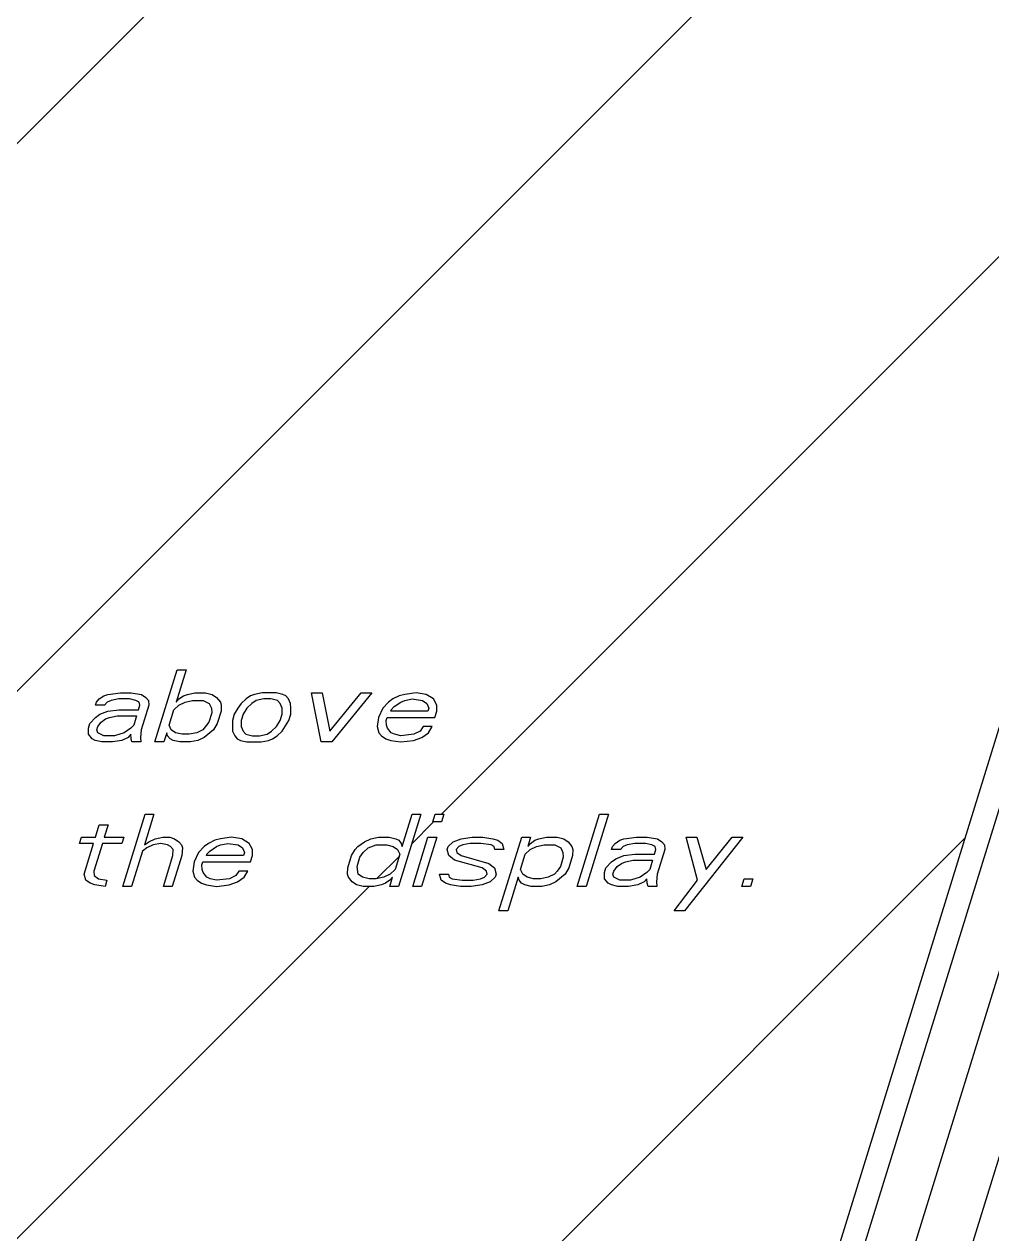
# Model space of a CAD drawing. Header units: millimetres. Extents: x 0 to 420, y 0 to 297.
# Drawn here: x 346.59 to 351.84, y 217.96 to 224.52 of the extents above; entities that cross this region are included whole.
import ezdxf

# ---------------------------------------------------------------- set-up
doc = ezdxf.new("R2010")
doc.units = ezdxf.units.MM
doc.header["$LTSCALE"] = 23.1
doc.layers.add('03___PRT_ALL_CURVES', color=7, linetype='CONTINUOUS')
doc.layers.add('06___PRT_ALL_SURFS', color=7, linetype='CONTINUOUS')

msp = doc.modelspace()

# ---------------------------------------------------------------- linework, layer by layer
at = {"layer": '03___PRT_ALL_CURVES', "color": 7, "linetype": 'CONTINUOUS'}
for p, q in [((347.7092, 207.2093), (361.3618, 251.389)), ((346.3813, 220.7306), (350.5344, 224.8837)), ((343.5303, 220.8495), (347.4615, 224.7807)), ((348.8526, 220.2321), (353.022, 224.4015)), ((347.2991, 220.6238), (347.4201, 221.0154)), ((347.4681, 221.0154), (347.414, 220.8404)), ((347.4201, 221.0154), (347.4681, 221.0154)), ((346.997, 220.8571), (347.0213, 220.8738)), ((347.0213, 220.8738), (347.0431, 220.8821)), ((347.0431, 220.8821), (347.1128, 220.8904)), ((347.1128, 220.8904), (347.1704, 220.8904)), ((347.1704, 220.8904), (347.2254, 220.8821)), ((347.2254, 220.8821), (347.249, 220.8654)), ((347.249, 220.8654), (347.2631, 220.8488)), ((347.4287, 220.8571), (347.4531, 220.8738)), ((347.4531, 220.8738), (347.4748, 220.8821)), ((347.4748, 220.8821), (347.5158, 220.8904)), ((347.5158, 220.8904), (347.5734, 220.8904)), ((347.5734, 220.8904), (347.6092, 220.8821)), ((347.6092, 220.8821), (347.6328, 220.8654)), ((347.6328, 220.8654), (347.6539, 220.8404)), ((347.8177, 220.8738), (347.7933, 220.8571)), ((347.8394, 220.8821), (347.8177, 220.8738)), ((347.8804, 220.8904), (347.8394, 220.8821)), ((347.9571, 220.8904), (347.8804, 220.8904)), ((347.9929, 220.8821), (347.9571, 220.8904)), ((348.0096, 220.8738), (347.9929, 220.8821)), ((348.0236, 220.8571), (348.0096, 220.8738)), ((348.149, 220.8904), (348.2066, 220.8904)), ((348.2009, 220.6238), (348.149, 220.8904)), ((348.2066, 220.8904), (348.2478, 220.6821)), ((348.2478, 220.6821), (348.4177, 220.8904)), ((348.4752, 220.8904), (348.2585, 220.6238)), ((348.4177, 220.8904), (348.4752, 220.8904)), ((348.6236, 220.8738), (348.5897, 220.8571)), ((348.655, 220.8821), (348.6236, 220.8738)), ((348.7151, 220.8904), (348.655, 220.8821)), ((348.7701, 220.8821), (348.7151, 220.8904)), ((348.8103, 220.8571), (348.7701, 220.8821)), ((346.9771, 220.8238), (346.9823, 220.8404)), ((347.0251, 220.8238), (346.9771, 220.8238)), ((346.9823, 220.8404), (346.997, 220.8571)), ((347.0398, 220.8404), (347.0251, 220.8238)), ((347.0616, 220.8488), (347.0398, 220.8404)), ((347.0436, 220.7904), (347.1037, 220.7988)), ((347.1025, 220.8571), (347.0616, 220.8488)), ((347.1601, 220.8571), (347.1025, 220.8571)), ((347.1037, 220.7988), (347.2092, 220.7988)), ((347.1959, 220.8488), (347.1601, 220.8571)), ((347.2125, 220.8404), (347.1959, 220.8488)), ((347.2092, 220.7988), (347.217, 220.8238)), ((347.217, 220.8238), (347.2125, 220.8404)), ((347.2649, 220.8238), (347.2237, 220.6904)), ((347.2631, 220.8488), (347.2649, 220.8238)), ((347.3754, 220.7154), (347.4011, 220.7988)), ((347.4011, 220.7988), (347.428, 220.8238)), ((347.414, 220.8404), (347.4287, 220.8571)), ((347.428, 220.8238), (347.462, 220.8404)), ((347.462, 220.8404), (347.5029, 220.8488)), ((347.5029, 220.8488), (347.5605, 220.8488)), ((347.5605, 220.8488), (347.5937, 220.8321)), ((347.5937, 220.8321), (347.6052, 220.8071)), ((347.6052, 220.8071), (347.607, 220.7821)), ((347.6539, 220.8404), (347.6583, 220.8238)), ((347.6583, 220.8238), (347.6576, 220.7904)), ((347.7491, 220.8071), (347.7292, 220.7738)), ((347.7664, 220.8321), (347.7491, 220.8071)), ((347.7933, 220.8571), (347.7664, 220.8321)), ((347.7971, 220.8071), (347.7772, 220.7738)), ((347.824, 220.8321), (347.7971, 220.8071)), ((347.8483, 220.8488), (347.824, 220.8321)), ((347.8893, 220.8571), (347.8483, 220.8488)), ((347.9277, 220.8571), (347.8893, 220.8571)), ((347.9635, 220.8488), (347.9277, 220.8571)), ((347.9775, 220.8321), (347.9635, 220.8488)), ((347.989, 220.8071), (347.9775, 220.8321)), ((347.9882, 220.7738), (347.989, 220.8071)), ((348.0351, 220.8321), (348.0236, 220.8571)), ((348.0369, 220.8071), (348.0351, 220.8321)), ((348.0362, 220.7738), (348.0369, 220.8071)), ((348.5358, 220.8071), (348.5108, 220.7571)), ((348.5653, 220.8404), (348.5358, 220.8071)), ((348.5897, 220.8571), (348.5653, 220.8404)), ((348.5787, 220.7904), (348.5812, 220.7988)), ((348.5812, 220.7988), (348.596, 220.8154)), ((348.596, 220.8154), (348.6325, 220.8404)), ((348.6325, 220.8404), (348.6542, 220.8488)), ((348.6542, 220.8488), (348.6952, 220.8571)), ((348.6952, 220.8571), (348.7502, 220.8488)), ((348.7502, 220.8488), (348.7738, 220.8321)), ((348.7738, 220.8321), (348.7853, 220.8071)), ((348.7853, 220.8071), (348.7801, 220.7904)), ((348.8288, 220.8238), (348.8103, 220.8571)), ((348.8281, 220.7904), (348.8288, 220.8238)), ((346.9462, 220.7238), (346.9757, 220.7571)), ((346.9757, 220.7571), (347, 220.7738)), ((346.989, 220.7071), (347.0063, 220.7321)), ((347, 220.7738), (347.0436, 220.7904)), ((347.0063, 220.7321), (347.0307, 220.7488)), ((347.0307, 220.7488), (347.0524, 220.7571)), ((347.0524, 220.7571), (347.0934, 220.7654)), ((347.0934, 220.7654), (347.1989, 220.7654)), ((347.1989, 220.7654), (347.1835, 220.7154)), ((347.5916, 220.7321), (347.5595, 220.6904)), ((347.607, 220.7821), (347.5916, 220.7321)), ((347.6576, 220.7904), (347.637, 220.7238)), ((347.7292, 220.7738), (347.7189, 220.7404)), ((347.7189, 220.7404), (347.7201, 220.6821)), ((347.7669, 220.7404), (347.7662, 220.7071)), ((347.7772, 220.7738), (347.7669, 220.7404)), ((347.9581, 220.7071), (347.9779, 220.7404)), ((347.9779, 220.7404), (347.9882, 220.7738)), ((347.9887, 220.6821), (348.0259, 220.7404)), ((348.0259, 220.7404), (348.0362, 220.7738)), ((348.5108, 220.7571), (348.5049, 220.7071)), ((348.5536, 220.7404), (348.5588, 220.7571)), ((348.5555, 220.7154), (348.5536, 220.7404)), ((348.5588, 220.7571), (348.8178, 220.7571)), ((348.7801, 220.7904), (348.5787, 220.7904)), ((348.8178, 220.7571), (348.8281, 220.7904)), ((346.9378, 220.6654), (346.9385, 220.6988)), ((346.9588, 220.6404), (346.9378, 220.6654)), ((346.9385, 220.6988), (346.9462, 220.7238)), ((346.9839, 220.6904), (346.989, 220.7071)), ((346.9883, 220.6738), (346.9839, 220.6904)), ((347.0215, 220.6571), (346.9883, 220.6738)), ((347.1322, 220.6738), (347.0791, 220.6571)), ((347.1687, 220.6988), (347.1322, 220.6738)), ((347.168, 220.6654), (347.1533, 220.6488)), ((347.1699, 220.6404), (347.168, 220.6654)), ((347.1835, 220.7154), (347.1687, 220.6988)), ((347.2237, 220.6904), (347.2204, 220.6488)), ((347.3625, 220.6738), (347.347, 220.6238)), ((347.3669, 220.6571), (347.3625, 220.6738)), ((347.3868, 220.6904), (347.3754, 220.7154)), ((347.4105, 220.6738), (347.3868, 220.6904)), ((347.4463, 220.6654), (347.4105, 220.6738)), ((347.4846, 220.6654), (347.4463, 220.6654)), ((347.5256, 220.6738), (347.4846, 220.6654)), ((347.5595, 220.6904), (347.5256, 220.6738)), ((347.6171, 220.6904), (347.5658, 220.6488)), ((347.637, 220.7238), (347.6171, 220.6904)), ((347.7201, 220.6821), (347.7315, 220.6571)), ((347.7662, 220.7071), (347.7776, 220.6821)), ((347.7776, 220.6821), (347.7917, 220.6654)), ((347.7917, 220.6654), (347.8275, 220.6571)), ((347.8658, 220.6571), (347.9068, 220.6654)), ((347.9068, 220.6654), (347.9311, 220.6821)), ((347.9311, 220.6821), (347.9581, 220.7071)), ((347.9618, 220.6571), (347.9887, 220.6821)), ((348.5049, 220.7071), (348.5138, 220.6738)), ((348.5138, 220.6738), (348.5279, 220.6571)), ((348.5599, 220.6988), (348.5555, 220.7154)), ((348.581, 220.6738), (348.5599, 220.6988)), ((348.5976, 220.6654), (348.581, 220.6738)), ((348.6334, 220.6571), (348.5976, 220.6654)), ((348.7031, 220.6654), (348.6334, 220.6571)), ((348.7371, 220.6821), (348.7031, 220.6654)), ((348.7544, 220.7071), (348.7371, 220.6821)), ((348.746, 220.6488), (348.7825, 220.6738)), ((348.8024, 220.7071), (348.7544, 220.7071)), ((348.7825, 220.6738), (348.8024, 220.7071)), ((346.9754, 220.6321), (346.9588, 220.6404)), ((347.0112, 220.6238), (346.9754, 220.6321)), ((347.0688, 220.6238), (347.0112, 220.6238)), ((347.0791, 220.6571), (347.0215, 220.6571)), ((347.1194, 220.6321), (347.0688, 220.6238)), ((347.1533, 220.6488), (347.1194, 220.6321)), ((347.1743, 220.6238), (347.1699, 220.6404)), ((347.2223, 220.6238), (347.1743, 220.6238)), ((347.2204, 220.6488), (347.2223, 220.6238)), ((347.347, 220.6238), (347.2991, 220.6238)), ((347.381, 220.6404), (347.3669, 220.6571)), ((347.3976, 220.6321), (347.381, 220.6404)), ((347.4334, 220.6238), (347.3976, 220.6321)), ((347.491, 220.6238), (347.4334, 220.6238)), ((347.5319, 220.6321), (347.491, 220.6238)), ((347.5658, 220.6488), (347.5319, 220.6321)), ((347.7315, 220.6571), (347.7456, 220.6404)), ((347.7456, 220.6404), (347.7622, 220.6321)), ((347.7622, 220.6321), (347.798, 220.6238)), ((347.798, 220.6238), (347.8747, 220.6238)), ((347.8275, 220.6571), (347.8658, 220.6571)), ((347.8747, 220.6238), (347.9157, 220.6321)), ((347.9157, 220.6321), (347.9375, 220.6404)), ((347.9375, 220.6404), (347.9618, 220.6571)), ((348.2585, 220.6238), (348.2009, 220.6238)), ((348.5279, 220.6571), (348.5515, 220.6404)), ((348.5515, 220.6404), (348.5777, 220.6321)), ((348.5777, 220.6321), (348.6327, 220.6238)), ((348.6327, 220.6238), (348.7024, 220.6321)), ((348.7024, 220.6321), (348.746, 220.6488)), ((347.1242, 219.8404), (347.2452, 220.2321)), ((347.2932, 220.2321), (347.2417, 220.0654)), ((347.2452, 220.2321), (347.2932, 220.2321)), ((348.7419, 220.2321), (348.6209, 219.8404)), ((348.6399, 220.0571), (348.694, 220.2321)), ((348.694, 220.2321), (348.7419, 220.2321)), ((348.8058, 220.1904), (348.8187, 220.2321)), ((348.8187, 220.2321), (348.8667, 220.2321)), ((348.8667, 220.2321), (348.8538, 220.1904)), ((349.5899, 219.8404), (349.711, 220.2321)), ((349.7589, 220.2321), (349.6379, 219.8404)), ((349.711, 220.2321), (349.7589, 220.2321)), ((346.9763, 220.1071), (346.9969, 220.1738)), ((346.9969, 220.1738), (347.0449, 220.1738)), ((347.0449, 220.1738), (347.0243, 220.1071)), ((348.6924, 220.0719), (348.8109, 220.1904)), ((348.8538, 220.1904), (348.8058, 220.1904)), ((338.7997, 207.2093), (351.6938, 220.1035)), ((346.8893, 220.0738), (346.8996, 220.1071)), ((346.966, 220.0738), (346.8893, 220.0738)), ((346.8996, 220.1071), (346.9763, 220.1071)), ((346.9145, 219.9071), (346.966, 220.0738)), ((347.014, 220.0738), (346.9676, 219.9238)), ((347.1195, 220.0738), (347.014, 220.0738)), ((347.0243, 220.1071), (347.1298, 220.1071)), ((347.1298, 220.1071), (347.1195, 220.0738)), ((347.2417, 220.0654), (347.266, 220.0821)), ((347.266, 220.0821), (347.2999, 220.0988)), ((347.3306, 220.0738), (347.2896, 220.0654)), ((347.2999, 220.0988), (347.3409, 220.1071)), ((347.3664, 220.0654), (347.3306, 220.0738)), ((347.3409, 220.1071), (347.3793, 220.1071)), ((347.3793, 220.1071), (347.4055, 220.0988)), ((347.4055, 220.0988), (347.4291, 220.0821)), ((347.4291, 220.0821), (347.4432, 220.0654)), ((347.5896, 220.0738), (347.5653, 220.0571)), ((347.6236, 220.0904), (347.5896, 220.0738)), ((347.6549, 220.0988), (347.6236, 220.0904)), ((347.6542, 220.0654), (347.6952, 220.0738)), ((347.7151, 220.1071), (347.6549, 220.0988)), ((347.6952, 220.0738), (347.7502, 220.0654)), ((347.7701, 220.0988), (347.7151, 220.1071)), ((347.8103, 220.0738), (347.7701, 220.0988)), ((347.8288, 220.0404), (347.8103, 220.0738)), ((348.4, 220.0571), (348.4365, 220.0821)), ((348.4365, 220.0821), (348.4705, 220.0988)), ((348.4705, 220.0988), (348.5114, 220.1071)), ((348.5114, 220.1071), (348.569, 220.1071)), ((348.569, 220.1071), (348.6048, 220.0988)), ((348.6048, 220.0988), (348.6214, 220.0904)), ((348.6214, 220.0904), (348.6354, 220.0738)), ((348.6354, 220.0738), (348.6399, 220.0571)), ((348.6976, 219.8404), (348.7801, 220.1071)), ((348.828, 220.1071), (348.7456, 219.8404)), ((348.7801, 220.1071), (348.828, 220.1071)), ((348.8893, 220.0571), (348.9162, 220.0821)), ((348.9162, 220.0821), (348.9598, 220.0988)), ((348.9598, 220.0988), (349.0199, 220.1071)), ((349.0096, 220.0738), (348.9687, 220.0654)), ((349.0672, 220.0738), (349.0096, 220.0738)), ((349.0199, 220.1071), (349.0775, 220.1071)), ((349.1222, 220.0654), (349.0672, 220.0738)), ((349.0775, 220.1071), (349.1325, 220.0988)), ((349.1325, 220.0988), (349.1587, 220.0904)), ((349.1587, 220.0904), (349.1823, 220.0738)), ((349.1649, 219.7071), (349.2886, 220.1071)), ((349.1823, 220.0738), (349.1912, 220.0404)), ((349.2886, 220.1071), (349.3365, 220.1071)), ((349.3365, 220.1071), (349.3211, 220.0571)), ((349.3211, 220.0571), (349.3358, 220.0738)), ((349.3358, 220.0738), (349.3602, 220.0904)), ((349.3602, 220.0904), (349.3819, 220.0988)), ((349.3819, 220.0988), (349.4229, 220.1071)), ((349.4229, 220.1071), (349.4804, 220.1071)), ((349.4804, 220.1071), (349.5162, 220.0988)), ((349.5162, 220.0988), (349.5399, 220.0821)), ((349.5399, 220.0821), (349.5609, 220.0571)), ((349.7816, 220.0571), (349.7964, 220.0738)), ((349.7964, 220.0738), (349.8207, 220.0904)), ((349.8207, 220.0904), (349.8425, 220.0988)), ((349.8425, 220.0988), (349.9122, 220.1071)), ((349.9019, 220.0738), (349.8609, 220.0654)), ((349.9595, 220.0738), (349.9019, 220.0738)), ((349.9122, 220.1071), (349.9698, 220.1071)), ((349.9953, 220.0654), (349.9595, 220.0738)), ((349.9698, 220.1071), (350.0247, 220.0988)), ((350.0247, 220.0988), (350.0484, 220.0821)), ((350.0484, 220.0821), (350.0624, 220.0654)), ((350.4879, 220.1071), (350.1724, 219.7071)), ((350.1808, 220.1071), (350.2384, 220.1071)), ((350.243, 219.8738), (350.1808, 220.1071)), ((350.2384, 220.1071), (350.2899, 219.9321)), ((350.2899, 219.9321), (350.4303, 220.1071)), ((350.4303, 220.1071), (350.4879, 220.1071)), ((347.2314, 220.0321), (347.1721, 219.8404)), ((347.2557, 220.0488), (347.2314, 220.0321)), ((347.2896, 220.0654), (347.2557, 220.0488)), ((347.383, 220.0571), (347.3664, 220.0654)), ((347.397, 220.0404), (347.383, 220.0571)), ((347.3963, 220.0071), (347.397, 220.0404)), ((347.4432, 220.0654), (347.4476, 220.0488)), ((347.4476, 220.0488), (347.4443, 220.0071)), ((347.5358, 220.0238), (347.5108, 219.9738)), ((347.5653, 220.0571), (347.5358, 220.0238)), ((347.5786, 220.0071), (347.5812, 220.0154)), ((347.5812, 220.0154), (347.596, 220.0321)), ((347.596, 220.0321), (347.6325, 220.0571)), ((347.6325, 220.0571), (347.6542, 220.0654)), ((347.7502, 220.0654), (347.7738, 220.0488)), ((347.7738, 220.0488), (347.7853, 220.0238)), ((347.7853, 220.0238), (347.7801, 220.0071)), ((347.8281, 220.0071), (347.8288, 220.0404)), ((348.3654, 220.0071), (348.3853, 220.0404)), ((348.3853, 220.0404), (348.4, 220.0571)), ((348.4108, 219.9988), (348.4281, 220.0238)), ((348.4281, 220.0238), (348.455, 220.0488)), ((348.455, 220.0488), (348.4985, 220.0654)), ((348.4985, 220.0654), (348.5561, 220.0654)), ((348.5561, 220.0654), (348.5919, 220.0571)), ((348.5919, 220.0571), (348.6155, 220.0404)), ((348.627, 220.0154), (348.6012, 219.9321)), ((348.6155, 220.0404), (348.627, 220.0154)), ((348.8842, 220.0404), (348.8893, 220.0571)), ((348.8931, 220.0071), (348.8842, 220.0404)), ((348.9469, 220.0571), (348.9321, 220.0404)), ((348.9321, 220.0404), (348.9366, 220.0238)), ((348.9366, 220.0238), (348.9602, 220.0071)), ((348.9687, 220.0654), (348.9469, 220.0571)), ((349.1388, 220.0571), (349.1222, 220.0654)), ((349.1432, 220.0404), (349.1388, 220.0571)), ((349.1912, 220.0404), (349.1432, 220.0404)), ((349.2824, 219.9321), (349.3082, 220.0154)), ((349.3082, 220.0154), (349.3351, 220.0404)), ((349.3351, 220.0404), (349.369, 220.0571)), ((349.369, 220.0571), (349.41, 220.0654)), ((349.41, 220.0654), (349.4676, 220.0654)), ((349.4676, 220.0654), (349.5008, 220.0488)), ((349.5008, 220.0488), (349.5123, 220.0238)), ((349.5123, 220.0238), (349.5141, 219.9988)), ((349.5609, 220.0571), (349.5654, 220.0404)), ((349.5654, 220.0404), (349.5647, 220.0071)), ((349.7765, 220.0404), (349.7816, 220.0571)), ((349.8244, 220.0404), (349.7765, 220.0404)), ((349.8392, 220.0571), (349.8244, 220.0404)), ((349.8609, 220.0654), (349.8392, 220.0571)), ((349.8429, 220.0071), (349.9031, 220.0154)), ((349.9031, 220.0154), (350.0086, 220.0154)), ((350.0119, 220.0571), (349.9953, 220.0654)), ((350.0086, 220.0154), (350.0163, 220.0404)), ((350.0163, 220.0404), (350.0119, 220.0571)), ((350.0643, 220.0404), (350.0231, 219.9071)), ((350.0624, 220.0654), (350.0643, 220.0404)), ((347.3448, 219.8404), (347.3963, 220.0071)), ((347.4443, 220.0071), (347.3928, 219.8404)), ((347.5108, 219.9738), (347.5049, 219.9238)), ((347.5536, 219.9571), (347.5587, 219.9738)), ((347.5555, 219.9321), (347.5536, 219.9571)), ((347.5587, 219.9738), (347.8178, 219.9738)), ((347.7801, 220.0071), (347.5786, 220.0071)), ((347.8178, 219.9738), (347.8281, 220.0071)), ((348.3448, 219.9404), (348.3654, 220.0071)), ((348.3953, 219.9488), (348.4108, 219.9988)), ((348.4016, 219.9071), (348.3953, 219.9488)), ((348.5034, 219.8829), (348.623, 220.0025)), ((348.9237, 219.9821), (348.8931, 220.0071)), ((349.0739, 219.9404), (348.9237, 219.9821)), ((348.9602, 220.0071), (349.1105, 219.9654)), ((349.1105, 219.9654), (349.1411, 219.9404)), ((349.4987, 219.9488), (349.4814, 219.9238)), ((349.5141, 219.9988), (349.4987, 219.9488)), ((349.5647, 220.0071), (349.5441, 219.9404)), ((349.7456, 219.9404), (349.775, 219.9738)), ((349.775, 219.9738), (349.7994, 219.9904)), ((349.7884, 219.9238), (349.8057, 219.9488)), ((349.7994, 219.9904), (349.8429, 220.0071)), ((349.8057, 219.9488), (349.83, 219.9654)), ((349.83, 219.9654), (349.8518, 219.9738)), ((349.8518, 219.9738), (349.8928, 219.9821)), ((349.8928, 219.9821), (349.9983, 219.9821)), ((349.9983, 219.9821), (349.9828, 219.9321)), ((346.9234, 219.8738), (346.9145, 219.9071)), ((346.9676, 219.9238), (346.9695, 219.8988)), ((346.9695, 219.8988), (346.9931, 219.8821)), ((346.9931, 219.8821), (347.0385, 219.8738)), ((347.5049, 219.9238), (347.5138, 219.8904)), ((347.5138, 219.8904), (347.5278, 219.8738)), ((347.5599, 219.9154), (347.5555, 219.9321)), ((347.581, 219.8904), (347.5599, 219.9154)), ((347.5976, 219.8821), (347.581, 219.8904)), ((347.6334, 219.8738), (347.5976, 219.8821)), ((347.7031, 219.8821), (347.6334, 219.8738)), ((347.737, 219.8988), (347.7031, 219.8821)), ((347.7544, 219.9238), (347.737, 219.8988)), ((347.7459, 219.8654), (347.7824, 219.8904)), ((347.8023, 219.9238), (347.7544, 219.9238)), ((347.7824, 219.8904), (347.8023, 219.9238)), ((348.3441, 219.9071), (348.3448, 219.9404)), ((348.3485, 219.8904), (348.3441, 219.9071)), ((348.3696, 219.8654), (348.3485, 219.8904)), ((348.4253, 219.8904), (348.4016, 219.9071)), ((348.4611, 219.8821), (348.4253, 219.8904)), ((348.4994, 219.8821), (348.4611, 219.8821)), ((348.5404, 219.8904), (348.4994, 219.8821)), ((348.5743, 219.9071), (348.5404, 219.8904)), ((348.5729, 219.8404), (348.5884, 219.8904)), ((348.5884, 219.8904), (348.5736, 219.8738)), ((348.6012, 219.9321), (348.5743, 219.9071)), ((348.843, 219.9071), (348.8909, 219.9071)), ((348.8519, 219.8738), (348.843, 219.9071)), ((348.8909, 219.9071), (348.8954, 219.8904)), ((348.8954, 219.8904), (348.912, 219.8821)), ((348.912, 219.8821), (348.967, 219.8738)), ((349.0246, 219.8738), (349.0655, 219.8821)), ((349.0655, 219.8821), (349.0873, 219.8904)), ((349.0976, 219.9238), (349.0739, 219.9404)), ((349.0873, 219.8904), (349.102, 219.9071)), ((349.102, 219.9071), (349.0976, 219.9238)), ((349.1448, 219.8904), (349.1179, 219.8654)), ((349.1411, 219.9404), (349.15, 219.9071)), ((349.15, 219.9071), (349.1448, 219.8904)), ((349.2696, 219.8904), (349.2129, 219.7071)), ((349.274, 219.8738), (349.2696, 219.8904)), ((349.2939, 219.9071), (349.2824, 219.9321)), ((349.3175, 219.8904), (349.2939, 219.9071)), ((349.3533, 219.8821), (349.3175, 219.8904)), ((349.3917, 219.8821), (349.3533, 219.8821)), ((349.4327, 219.8904), (349.3917, 219.8821)), ((349.4666, 219.9071), (349.4327, 219.8904)), ((349.4814, 219.9238), (349.4666, 219.9071)), ((349.5242, 219.9071), (349.4729, 219.8654)), ((349.5441, 219.9404), (349.5242, 219.9071)), ((349.7371, 219.8821), (349.7378, 219.9154)), ((349.7582, 219.8571), (349.7371, 219.8821)), ((349.7378, 219.9154), (349.7456, 219.9404)), ((349.7832, 219.9071), (349.7884, 219.9238)), ((349.7877, 219.8904), (349.7832, 219.9071)), ((349.8209, 219.8738), (349.7877, 219.8904)), ((349.9316, 219.8904), (349.8785, 219.8738)), ((349.9681, 219.9154), (349.9316, 219.8904)), ((349.9674, 219.8821), (349.9526, 219.8654)), ((349.9693, 219.8571), (349.9674, 219.8821)), ((349.9828, 219.9321), (349.9681, 219.9154)), ((350.0231, 219.9071), (350.0198, 219.8654)), ((350.4822, 219.8404), (350.4951, 219.8821)), ((350.4951, 219.8821), (350.543, 219.8821)), ((350.543, 219.8821), (350.5302, 219.8404)), ((335.8298, 207.2093), (348.4609, 219.8404)), ((346.947, 219.8571), (346.9234, 219.8738)), ((346.9732, 219.8488), (346.947, 219.8571)), ((347.0282, 219.8404), (346.9732, 219.8488)), ((347.0385, 219.8738), (347.0282, 219.8404)), ((347.1721, 219.8404), (347.1242, 219.8404)), ((347.3928, 219.8404), (347.3448, 219.8404)), ((347.5278, 219.8738), (347.5515, 219.8571)), ((347.5515, 219.8571), (347.5777, 219.8488)), ((347.5777, 219.8488), (347.6327, 219.8404)), ((347.6327, 219.8404), (347.7024, 219.8488)), ((347.7024, 219.8488), (347.7459, 219.8654)), ((348.3932, 219.8488), (348.3696, 219.8654)), ((348.429, 219.8404), (348.3932, 219.8488)), ((348.4866, 219.8404), (348.429, 219.8404)), ((348.5275, 219.8488), (348.4866, 219.8404)), ((348.5493, 219.8571), (348.5275, 219.8488)), ((348.5736, 219.8738), (348.5493, 219.8571)), ((348.6209, 219.8404), (348.5729, 219.8404)), ((348.7456, 219.8404), (348.6976, 219.8404)), ((348.8755, 219.8571), (348.8519, 219.8738)), ((348.9017, 219.8488), (348.8755, 219.8571)), ((348.9567, 219.8404), (348.9017, 219.8488)), ((349.0143, 219.8404), (348.9567, 219.8404)), ((348.967, 219.8738), (349.0246, 219.8738)), ((349.0744, 219.8488), (349.0143, 219.8404)), ((349.1179, 219.8654), (349.0744, 219.8488)), ((349.2881, 219.8571), (349.274, 219.8738)), ((349.3047, 219.8488), (349.2881, 219.8571)), ((349.3405, 219.8404), (349.3047, 219.8488)), ((349.398, 219.8404), (349.3405, 219.8404)), ((349.439, 219.8488), (349.398, 219.8404)), ((349.4729, 219.8654), (349.439, 219.8488)), ((349.6379, 219.8404), (349.5899, 219.8404)), ((349.7748, 219.8488), (349.7582, 219.8571)), ((349.8106, 219.8404), (349.7748, 219.8488)), ((349.8682, 219.8404), (349.8106, 219.8404)), ((349.8785, 219.8738), (349.8209, 219.8738)), ((349.9187, 219.8488), (349.8682, 219.8404)), ((349.9526, 219.8654), (349.9187, 219.8488)), ((349.9737, 219.8404), (349.9693, 219.8571)), ((350.0217, 219.8404), (349.9737, 219.8404)), ((350.0198, 219.8654), (350.0217, 219.8404)), ((350.1148, 219.7071), (350.243, 219.8738)), ((350.5302, 219.8404), (350.4822, 219.8404)), ((349.2129, 219.7071), (349.1649, 219.7071)), ((350.1724, 219.7071), (350.1148, 219.7071))]:
    msp.add_line(p, q, dxfattribs=at)
at = {"layer": '06___PRT_ALL_SURFS', "color": 7, "linetype": 'CONTINUOUS'}
for p, q in [((347.6119, 206.8943), (361.3623, 251.3907)), ((347.7313, 206.8403), (361.4807, 251.3333)), ((347.9163, 206.5541), (361.7262, 251.2429)), ((351.6783, 217.7225), (361.8564, 250.6586))]:
    msp.add_line(p, q, dxfattribs=at)

doc.saveas('drawing.dxf')
